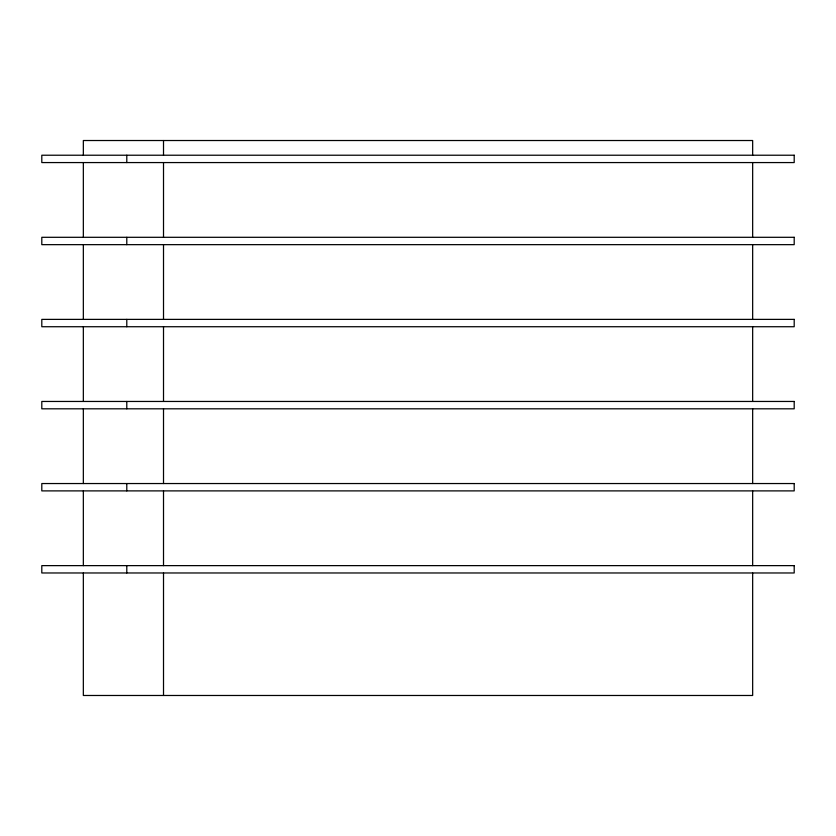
<?xml version="1.0" encoding="UTF-8"?>
<svg xmlns="http://www.w3.org/2000/svg" width="836" height="836" viewBox="0 0 836 836"><rect width="100%" height="100%" fill="white"/><g stroke="black" fill="none" stroke-linecap="round" stroke-linejoin="round"><path stroke-width="1.25" d="M752.661 155.224L752.661 140.521L83.339 140.521L83.339 155.224M752.661 162.571L752.661 237.299M752.661 244.655L752.661 319.383M752.661 326.73L752.661 401.458M752.661 408.814L752.661 483.542M752.661 490.889L752.661 565.627M752.661 572.973L752.661 695.479L83.339 695.479L83.339 572.973M163.511 140.521L163.511 155.224M163.511 162.571L163.511 237.299M163.511 244.655L163.511 319.383M163.511 326.73L163.511 401.458M163.511 408.814L163.511 483.542M163.511 490.889L163.511 565.627M163.511 572.973L163.511 695.479M126.79 155.224L126.79 162.571M126.79 237.299L126.79 244.655M126.79 319.383L126.79 326.73M126.79 401.458L126.79 408.814M126.79 483.542L126.79 490.889M126.79 565.627L126.79 572.973M83.339 162.571L83.339 237.299M83.339 244.655L83.339 319.383M83.339 326.73L83.339 401.458M83.339 408.814L83.339 483.542M83.339 490.889L83.339 565.627M794.2 155.224L41.8 155.224L41.8 162.571L794.2 162.571L794.2 155.224M794.2 237.299L41.8 237.299L41.8 244.655L794.2 244.655L794.2 237.299M794.2 319.383L41.8 319.383L41.8 326.73L794.2 326.73L794.2 319.383M794.2 401.458L41.8 401.458L41.8 408.814L794.2 408.814L794.2 401.458M794.2 483.542L41.8 483.542L41.8 490.889L794.2 490.889L794.2 483.542M794.2 565.627L41.8 565.627L41.8 572.973L794.2 572.973L794.2 565.627"/></g></svg>
